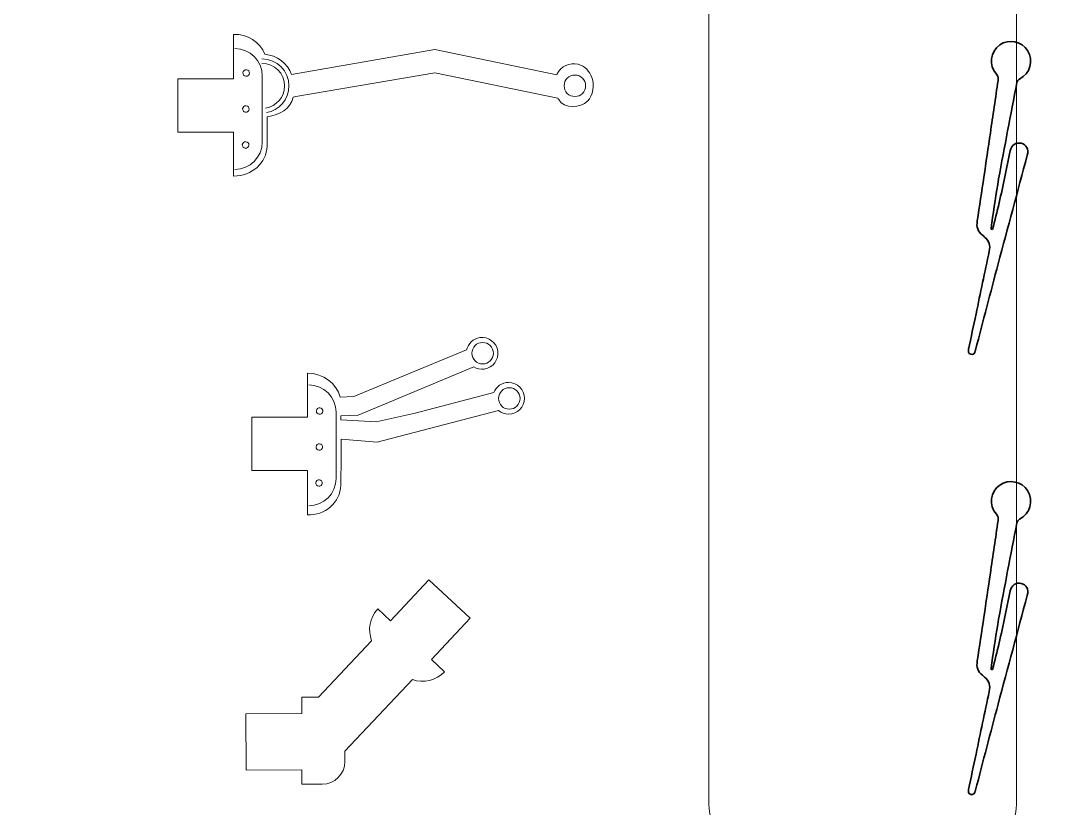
# Model space of a CAD drawing. Header units: centimetres. Extents: x -162 to 162, y -134 to 134.
# Drawn here: x 65.95 to 80.08, y -60.36 to -49.57 of the extents above; entities that cross this region are included whole.
import ezdxf

# ---------------------------------------------------------------- set-up
doc = ezdxf.new("R2010")
doc.units = ezdxf.units.CM
doc.header["$MEASUREMENT"] = 0
doc.layers.add('Capa 1', color=7, linetype='Continuous')
doc.layers.add('GUIDE', color=7, linetype='Continuous')

msp = doc.modelspace()

# ---------------------------------------------------------------- linework, layer by layer
at = {"layer": 'Capa 1', "color": 4, "lineweight": 9}
for points, knots in [([(78.88331, -48.02474), (79.27437, -48.02474), (79.59142, -48.31946), (79.59142, -48.68302), (79.59142, -48.68302), (79.59142, -60.30036), (79.59142, -60.30036), (79.59142, -60.66393), (79.27437, -60.95865), (78.88331, -60.95865), (78.88331, -60.95865), (76.08551, -60.95865), (76.08551, -60.95865), (75.69445, -60.95865), (75.3774, -60.66393), (75.3774, -60.30036), (75.3774, -60.30036), (75.3774, -48.68302), (75.3774, -48.68302), (75.3774, -48.31946), (75.69445, -48.02474), (76.08551, -48.02474), (76.08551, -48.02474), (78.88331, -48.02474), (78.88331, -48.02474)], [0, 0, 0, 0, 0.125, 0.125, 0.125, 0.25, 0.25, 0.25, 0.375, 0.375, 0.375, 0.5, 0.5, 0.5, 0.625, 0.625, 0.625, 0.75, 0.75, 0.75, 0.875, 0.875, 0.875, 1, 1, 1, 1]), ([(68.8877, -49.95328), (68.8877, -49.95328), (68.88771, -49.95328), (68.88771, -49.95328), (69.09295, -49.95328), (69.26087, -50.12121), (69.26087, -50.32645), (69.26087, -50.32645), (69.26087, -51.23391), (69.26087, -51.23391), (69.26087, -51.43915), (69.09295, -51.60708), (68.88771, -51.60708), (68.88771, -51.60708), (68.8877, -51.60708), (68.8877, -51.60708)], [0, 0, 0, 0, 0.2, 0.2, 0.2, 0.4, 0.4, 0.4, 0.6, 0.6, 0.6, 0.8, 0.8, 0.8, 1, 1, 1, 1]), ([(69.25729, -50.09534), (69.46141, -50.09534), (69.62688, -50.26081), (69.62688, -50.46493), (69.62688, -50.64862), (69.49288, -50.801), (69.3173, -50.82967)], [0, 0, 0, 0, 0.5, 0.5, 0.5, 1, 1, 1, 1]), ([(69.25729, -50.15557), (69.42793, -50.15557), (69.56626, -50.2939), (69.56626, -50.46453), (69.56626, -50.61809), (69.45424, -50.74548), (69.30746, -50.76945)], [0, 0, 0, 0, 0.5, 0.5, 0.5, 1, 1, 1, 1]), ([(69.04536, -50.24314), (69.02089, -50.2407), (68.99908, -50.25857), (68.99665, -50.28304), (68.99422, -50.30751), (69.01208, -50.32932), (69.03655, -50.33175), (69.06102, -50.33418), (69.08283, -50.31632), (69.08526, -50.29185), (69.08769, -50.26738), (69.06983, -50.24557), (69.04536, -50.24314)], [0, 0, 0, 0, 0.25, 0.25, 0.25, 0.5, 0.5, 0.5, 0.75, 0.75, 0.75, 1, 1, 1, 1]), ([(73.68962, -50.46251), (73.68962, -50.54378), (73.62373, -50.60967), (73.54246, -50.60967), (73.46118, -50.60967), (73.3953, -50.54378), (73.3953, -50.46251), (73.3953, -50.38123), (73.46118, -50.31534), (73.54246, -50.31534), (73.62373, -50.31534), (73.68962, -50.38123), (73.68962, -50.46251)], [0, 0, 0, 0, 0.25, 0.25, 0.25, 0.5, 0.5, 0.5, 0.75, 0.75, 0.75, 1, 1, 1, 1]), ([(69.04111, -50.73587), (69.01664, -50.73344), (68.99484, -50.75131), (68.9924, -50.77578), (68.98997, -50.80025), (69.00783, -50.82205), (69.0323, -50.82449), (69.05677, -50.82692), (69.07858, -50.80906), (69.08102, -50.78459), (69.08345, -50.76012), (69.06558, -50.73831), (69.04111, -50.73587)], [0, 0, 0, 0, 0.25, 0.25, 0.25, 0.5, 0.5, 0.5, 0.75, 0.75, 0.75, 1, 1, 1, 1]), ([(69.03687, -51.22861), (69.0124, -51.22618), (68.99059, -51.24404), (68.98816, -51.26851), (68.98572, -51.29298), (69.00359, -51.31479), (69.02806, -51.31722), (69.05253, -51.31966), (69.07434, -51.30179), (69.07677, -51.27732), (69.0792, -51.25285), (69.06134, -51.23104), (69.03687, -51.22861)], [0, 0, 0, 0, 0.25, 0.25, 0.25, 0.5, 0.5, 0.5, 0.75, 0.75, 0.75, 1, 1, 1, 1]), ([(72.42615, -54.12569), (72.42615, -54.20696), (72.36026, -54.27285), (72.27899, -54.27285), (72.19771, -54.27285), (72.13182, -54.20696), (72.13182, -54.12569), (72.13182, -54.04441), (72.19771, -53.97852), (72.27899, -53.97852), (72.36026, -53.97852), (72.42615, -54.04441), (72.42615, -54.12569)], [0, 0, 0, 0, 0.25, 0.25, 0.25, 0.5, 0.5, 0.5, 0.75, 0.75, 0.75, 1, 1, 1, 1]), ([(69.898, -54.56059), (69.898, -54.56059), (69.898, -54.56059), (69.898, -54.56059), (70.10324, -54.56059), (70.27117, -54.72852), (70.27117, -54.93376), (70.27117, -54.93376), (70.27117, -55.84122), (70.27117, -55.84122), (70.27117, -56.04646), (70.10324, -56.21438), (69.898, -56.21438), (69.898, -56.21438), (69.898, -56.21438), (69.898, -56.21438)], [0, 0, 0, 0, 0.2, 0.2, 0.2, 0.4, 0.4, 0.4, 0.6, 0.6, 0.6, 0.8, 0.8, 0.8, 1, 1, 1, 1]), ([(72.79128, -54.7455), (72.79128, -54.82677), (72.72539, -54.89266), (72.64411, -54.89266), (72.56284, -54.89266), (72.49695, -54.82677), (72.49695, -54.7455), (72.49695, -54.66422), (72.56284, -54.59833), (72.64411, -54.59833), (72.72539, -54.59833), (72.79128, -54.66422), (72.79128, -54.7455)], [0, 0, 0, 0, 0.25, 0.25, 0.25, 0.5, 0.5, 0.5, 0.75, 0.75, 0.75, 1, 1, 1, 1]), ([(70.05141, -54.87389), (70.02694, -54.87146), (70.00513, -54.88932), (70.0027, -54.91379), (70.00027, -54.93826), (70.01813, -54.96007), (70.0426, -54.96251), (70.06707, -54.96494), (70.08888, -54.94708), (70.09131, -54.92261), (70.09375, -54.89814), (70.07588, -54.87633), (70.05141, -54.87389)], [0, 0, 0, 0, 0.25, 0.25, 0.25, 0.5, 0.5, 0.5, 0.75, 0.75, 0.75, 1, 1, 1, 1]), ([(70.04717, -55.36663), (70.0227, -55.3642), (70.00089, -55.38206), (69.99845, -55.40653), (69.99602, -55.431), (70.01389, -55.45281), (70.03836, -55.45524), (70.06283, -55.45768), (70.08463, -55.43981), (70.08707, -55.41534), (70.0895, -55.39087), (70.07164, -55.36906), (70.04717, -55.36663)], [0, 0, 0, 0, 0.25, 0.25, 0.25, 0.5, 0.5, 0.5, 0.75, 0.75, 0.75, 1, 1, 1, 1]), ([(70.04292, -55.85937), (70.01845, -55.85693), (69.99664, -55.8748), (69.99421, -55.89927), (69.99177, -55.92374), (70.00964, -55.94555), (70.03411, -55.94798), (70.05858, -55.95041), (70.08039, -55.93255), (70.08282, -55.90808), (70.08525, -55.88361), (70.06739, -55.8618), (70.04292, -55.85937)], [0, 0, 0, 0, 0.25, 0.25, 0.25, 0.5, 0.5, 0.5, 0.75, 0.75, 0.75, 1, 1, 1, 1])]:
    msp.add_open_spline(points, degree=3, knots=knots, dxfattribs=at)
at = {"layer": 'Capa 1', "lineweight": 9}
for points, knots in [([(68.86882, -51.70108), (69.11957, -51.69701), (69.32144, -51.5192), (69.32608, -51.28884), (69.32877, -51.15456), (69.32945, -51.02024), (69.33028, -50.88592), (69.50251, -50.85713), (69.64443, -50.78742), (69.68399, -50.61906), (69.69641, -50.6163), (69.70884, -50.61355), (69.72124, -50.6107), (69.72124, -50.6107), (71.62261, -50.28744), (71.62261, -50.28744), (71.62261, -50.28744), (73.30764, -50.63103), (73.30764, -50.63103), (73.31223, -50.6376), (73.31685, -50.64416), (73.32125, -50.65195), (73.39556, -50.78356), (73.61865, -50.76599), (73.71377, -50.67185), (73.79258, -50.59385), (73.81062, -50.4527), (73.77541, -50.35094), (73.7452, -50.26366), (73.67775, -50.18905), (73.58665, -50.16763), (73.47292, -50.14085), (73.34592, -50.1906), (73.30042, -50.29898), (73.29856, -50.3034), (73.29653, -50.3069), (73.29458, -50.31088), (73.29458, -50.31088), (71.62425, -49.96729), (71.62425, -49.96729), (71.62425, -49.96729), (69.66282, -50.30821), (69.66282, -50.30821), (69.60544, -50.15586), (69.46523, -50.04595), (69.29668, -50.03108), (69.23096, -49.86521), (69.05809, -49.75036), (68.86882, -49.75955), (68.86882, -49.96234), (68.86882, -50.16549), (68.86882, -50.3685), (68.86882, -50.3685), (68.1066, -50.3685), (68.1066, -50.3685), (68.1066, -50.3685), (68.1066, -51.0981), (68.1066, -51.0981), (68.1066, -51.0981), (68.86882, -51.0981), (68.86882, -51.0981), (68.86882, -51.29888), (68.86882, -51.49927), (68.86882, -51.70108)], [0, 0, 0, 0, 0.04761905, 0.04761905, 0.04761905, 0.0952381, 0.0952381, 0.0952381, 0.14285714, 0.14285714, 0.14285714, 0.19047619, 0.19047619, 0.19047619, 0.23809524, 0.23809524, 0.23809524, 0.28571429, 0.28571429, 0.28571429, 0.33333333, 0.33333333, 0.33333333, 0.38095238, 0.38095238, 0.38095238, 0.42857143, 0.42857143, 0.42857143, 0.47619048, 0.47619048, 0.47619048, 0.52380952, 0.52380952, 0.52380952, 0.57142857, 0.57142857, 0.57142857, 0.61904762, 0.61904762, 0.61904762, 0.66666667, 0.66666667, 0.66666667, 0.71428571, 0.71428571, 0.71428571, 0.76190476, 0.76190476, 0.76190476, 0.80952381, 0.80952381, 0.80952381, 0.85714286, 0.85714286, 0.85714286, 0.9047619, 0.9047619, 0.9047619, 0.95238095, 0.95238095, 0.95238095, 1, 1, 1, 1]), ([(72.48656, -54.09722), (72.50312, -54.21612), (72.42016, -54.32594), (72.30127, -54.3425), (72.2494, -54.34972), (72.1998, -54.33719), (72.15839, -54.31183), (72.15839, -54.31183), (70.57238, -54.97202), (70.57238, -54.97202), (70.57238, -54.97202), (70.33817, -54.98306), (70.33817, -54.98306), (70.33843, -55.00094), (70.3385, -55.01881), (70.33874, -55.03668), (70.33874, -55.03668), (70.81884, -55.06328), (70.81884, -55.06328), (70.81884, -55.06328), (71.35468, -54.94743), (71.35468, -54.94743), (71.35468, -54.94743), (72.43231, -54.66535), (72.43231, -54.66535), (72.46383, -54.58417), (72.54221, -54.52637), (72.63453, -54.52637), (72.75459, -54.52637), (72.85192, -54.6237), (72.85192, -54.74376), (72.85192, -54.86379), (72.75459, -54.96112), (72.63453, -54.96112), (72.58216, -54.96112), (72.53473, -54.94183), (72.49719, -54.91096), (72.49719, -54.91096), (70.83533, -55.34601), (70.83533, -55.34601), (70.83533, -55.34601), (70.34149, -55.30075), (70.34149, -55.30075), (70.34213, -55.51179), (70.34093, -55.72281), (70.33627, -55.93372), (70.33108, -56.16905), (70.11647, -56.35121), (69.87912, -56.33968), (69.87912, -56.13689), (69.87912, -55.93377), (69.87912, -55.73075), (69.87912, -55.73075), (69.1169, -55.73075), (69.1169, -55.73075), (69.1169, -55.73075), (69.1169, -55.00116), (69.1169, -55.00116), (69.1169, -55.00116), (69.87912, -55.00116), (69.87912, -55.00116), (69.87912, -54.80037), (69.87912, -54.59996), (69.87912, -54.39818), (70.09948, -54.40174), (70.28184, -54.53961), (70.32601, -54.72932), (70.32601, -54.72932), (70.51585, -54.72035), (70.51585, -54.72035), (70.51585, -54.72035), (72.06014, -54.07754), (72.06014, -54.07754), (72.08014, -53.99274), (72.14982, -53.92466), (72.24128, -53.91193), (72.36018, -53.89535), (72.47, -53.97833), (72.48656, -54.09722)], [0, 0, 0, 0, 0.03846154, 0.03846154, 0.03846154, 0.07692308, 0.07692308, 0.07692308, 0.11538462, 0.11538462, 0.11538462, 0.15384615, 0.15384615, 0.15384615, 0.19230769, 0.19230769, 0.19230769, 0.23076923, 0.23076923, 0.23076923, 0.26923077, 0.26923077, 0.26923077, 0.30769231, 0.30769231, 0.30769231, 0.34615385, 0.34615385, 0.34615385, 0.38461538, 0.38461538, 0.38461538, 0.42307692, 0.42307692, 0.42307692, 0.46153846, 0.46153846, 0.46153846, 0.5, 0.5, 0.5, 0.53846154, 0.53846154, 0.53846154, 0.57692308, 0.57692308, 0.57692308, 0.61538462, 0.61538462, 0.61538462, 0.65384615, 0.65384615, 0.65384615, 0.69230769, 0.69230769, 0.69230769, 0.73076923, 0.73076923, 0.73076923, 0.76923077, 0.76923077, 0.76923077, 0.80769231, 0.80769231, 0.80769231, 0.84615385, 0.84615385, 0.84615385, 0.88461538, 0.88461538, 0.88461538, 0.92307692, 0.92307692, 0.92307692, 0.96153846, 0.96153846, 0.96153846, 1, 1, 1, 1]), ([(72.1061, -57.75659), (72.1061, -57.75659), (71.54401, -57.22797), (71.54401, -57.22797), (71.54401, -57.22797), (71.01509, -57.79037), (71.01509, -57.79037), (71.01509, -57.79037), (70.84291, -57.62844), (70.84291, -57.62844), (70.72967, -57.74885), (70.70332, -57.91839), (70.75867, -58.06303), (70.75867, -58.06303), (70.03041, -58.83746), (70.03041, -58.83746), (70.03041, -58.83746), (69.8022, -58.83746), (69.8022, -58.83746), (69.8022, -58.83746), (69.8022, -59.06261), (69.8022, -59.06261), (69.8022, -59.06261), (69.03683, -59.0658), (69.03683, -59.0658), (69.03683, -59.0658), (69.03998, -59.83738), (69.03998, -59.83738), (69.03998, -59.83738), (69.8022, -59.83423), (69.8022, -59.83423), (69.8022, -59.83423), (69.8022, -60.02924), (69.8022, -60.02924), (69.8022, -60.02924), (70.08061, -60.02924), (70.08061, -60.02924), (70.25245, -60.02924), (70.39177, -59.88993), (70.39177, -59.71807), (70.39177, -59.71807), (70.39177, -59.66683), (70.39177, -59.66683), (70.39242, -59.6604), (70.39366, -59.65414), (70.39364, -59.64754), (70.39364, -59.64754), (70.39336, -59.57784), (70.39336, -59.57784), (70.39336, -59.57784), (71.31674, -58.59594), (71.31674, -58.59594), (71.46731, -58.64814), (71.64101, -58.61196), (71.75726, -58.48835), (71.75726, -58.48835), (71.5772, -58.31899), (71.5772, -58.31899), (71.5772, -58.31899), (72.1061, -57.75659), (72.1061, -57.75659)], [0, 0, 0, 0, 0.05, 0.05, 0.05, 0.1, 0.1, 0.1, 0.15, 0.15, 0.15, 0.2, 0.2, 0.2, 0.25, 0.25, 0.25, 0.3, 0.3, 0.3, 0.35, 0.35, 0.35, 0.4, 0.4, 0.4, 0.45, 0.45, 0.45, 0.5, 0.5, 0.5, 0.55, 0.55, 0.55, 0.6, 0.6, 0.6, 0.65, 0.65, 0.65, 0.7, 0.7, 0.7, 0.75, 0.75, 0.75, 0.8, 0.8, 0.8, 0.85, 0.85, 0.85, 0.9, 0.9, 0.9, 0.95, 0.95, 0.95, 1, 1, 1, 1])]:
    msp.add_open_spline(points, degree=3, knots=knots, dxfattribs=at)
at = {"layer": 'Capa 1', "color": 2, "lineweight": 35}
for points in [[(79.26133, -52.42899), (79.29234, -52.30792), (79.3267, -52.1876), (79.35365, -52.06562), (79.40613, -51.82813), (79.45359, -51.58952), (79.50501, -51.35179), (79.52179, -51.27421), (79.58564, -51.23358), (79.65477, -51.25044), (79.72805, -51.26831), (79.76012, -51.32844), (79.73723, -51.41433), (79.60499, -51.91046), (79.47103, -52.40613), (79.33906, -52.90234), (79.23459, -53.29515), (79.13216, -53.68851), (79.02881, -54.08163), (79.0279, -54.08509), (79.02698, -54.08856), (79.02594, -54.09198), (79.01644, -54.1232), (79.00328, -54.15126), (78.96324, -54.14037), (78.92587, -54.1302), (78.92836, -54.10117), (78.93468, -54.0711), (78.96855, -53.9099), (79.00201, -53.74862), (79.03593, -53.58743), (79.09603, -53.30183), (79.15532, -53.01604), (79.21727, -52.73085), (79.23474, -52.65044), (79.21546, -52.58639), (79.15397, -52.53392), (79.14448, -52.52583), (79.13605, -52.5163), (79.12591, -52.50921), (79.05616, -52.46046), (79.03996, -52.39558), (79.05287, -52.31219), (79.1148, -51.91241), (79.17306, -51.51206), (79.23224, -51.11186), (79.26785, -50.87102), (79.30213, -50.62998), (79.33869, -50.38928), (79.34391, -50.35489), (79.33845, -50.33145), (79.31437, -50.30399), (79.20686, -50.1814), (79.23026, -49.99608), (79.3616, -49.9029), (79.4834, -49.81649), (79.66637, -49.85348), (79.7411, -49.97962), (79.82634, -50.12351), (79.77827, -50.29409), (79.63343, -50.36988), (79.61633, -50.37883), (79.59845, -50.40073), (79.59487, -50.41935), (79.51035, -50.85877), (79.42581, -51.2982), (79.34567, -51.73845), (79.30917, -51.93899), (79.28189, -52.14125), (79.25093, -52.34281), (79.2467, -52.37033), (79.24538, -52.3983), (79.24271, -52.42607), (79.24892, -52.42704), (79.25513, -52.42802), (79.26133, -52.42899)], [(79.26133, -58.45735), (79.29234, -58.33628), (79.3267, -58.21596), (79.35365, -58.09398), (79.40613, -57.85649), (79.45359, -57.61788), (79.50501, -57.38015), (79.52179, -57.30257), (79.58564, -57.26194), (79.65477, -57.2788), (79.72805, -57.29667), (79.76012, -57.3568), (79.73723, -57.44269), (79.60499, -57.93882), (79.47103, -58.43449), (79.33906, -58.9307), (79.23459, -59.32351), (79.13216, -59.71687), (79.02881, -60.10999), (79.0279, -60.11345), (79.02698, -60.11692), (79.02594, -60.12034), (79.01644, -60.15156), (79.00328, -60.17962), (78.96324, -60.16873), (78.92587, -60.15856), (78.92836, -60.12953), (78.93468, -60.09946), (78.96855, -59.93826), (79.00201, -59.77698), (79.03593, -59.61579), (79.09603, -59.33019), (79.15532, -59.0444), (79.21727, -58.75921), (79.23474, -58.6788), (79.21546, -58.61475), (79.15397, -58.56229), (79.14448, -58.55419), (79.13605, -58.54466), (79.12591, -58.53757), (79.05616, -58.48882), (79.03996, -58.42394), (79.05287, -58.34055), (79.1148, -57.94077), (79.17306, -57.54042), (79.23224, -57.14022), (79.26785, -56.89938), (79.30213, -56.65834), (79.33869, -56.41764), (79.34391, -56.38325), (79.33845, -56.35981), (79.31437, -56.33235), (79.20686, -56.20976), (79.23026, -56.02444), (79.3616, -55.93126), (79.4834, -55.84485), (79.66637, -55.88184), (79.7411, -56.00798), (79.82634, -56.15187), (79.77827, -56.32245), (79.63343, -56.39824), (79.61633, -56.40719), (79.59845, -56.42909), (79.59487, -56.44771), (79.51035, -56.88713), (79.42581, -57.32656), (79.34567, -57.76681), (79.30917, -57.96735), (79.28189, -58.16961), (79.25093, -58.37117), (79.2467, -58.39869), (79.24538, -58.42666), (79.24271, -58.45443), (79.24892, -58.4554), (79.25513, -58.45638), (79.26133, -58.45735)]]:
    msp.add_open_spline(points, degree=3, knots=[0, 0, 0, 0, 0.04, 0.04, 0.04, 0.08, 0.08, 0.08, 0.12, 0.12, 0.12, 0.16, 0.16, 0.16, 0.2, 0.2, 0.2, 0.24, 0.24, 0.24, 0.28, 0.28, 0.28, 0.32, 0.32, 0.32, 0.36, 0.36, 0.36, 0.4, 0.4, 0.4, 0.44, 0.44, 0.44, 0.48, 0.48, 0.48, 0.52, 0.52, 0.52, 0.56, 0.56, 0.56, 0.6, 0.6, 0.6, 0.64, 0.64, 0.64, 0.68, 0.68, 0.68, 0.72, 0.72, 0.72, 0.76, 0.76, 0.76, 0.8, 0.8, 0.8, 0.84, 0.84, 0.84, 0.88, 0.88, 0.88, 0.92, 0.92, 0.92, 0.96, 0.96, 0.96, 1, 1, 1, 1], dxfattribs=at)
at = {"layer": 'GUIDE', "lineweight": 9}
for points in [[(154.95614, -133.81955), (154.95614, -133.81955), (-18.51418, -133.81955), (-18.51418, -133.81955), (-18.51418, -133.81955), (-18.51418, 9.29968), (-18.51418, 9.29968), (-18.51418, 9.29968), (154.95614, 9.29968), (154.95614, 9.29968), (154.95614, 9.29968), (154.95614, -133.81955), (154.95614, -133.81955)], [(-18.43797, -133.74342), (-18.43797, -133.74342), (154.87992, -133.74342), (154.87992, -133.74342), (154.87992, -133.74342), (154.87992, 9.22355), (154.87992, 9.22355), (154.87992, 9.22355), (-18.43797, 9.22355), (-18.43797, 9.22355), (-18.43797, 9.22355), (-18.43797, -133.74342), (-18.43797, -133.74342)]]:
    msp.add_open_spline(points, degree=3, knots=[0, 0, 0, 0, 0.25, 0.25, 0.25, 0.5, 0.5, 0.5, 0.75, 0.75, 0.75, 1, 1, 1, 1], dxfattribs=at)

doc.saveas('drawing.dxf')
